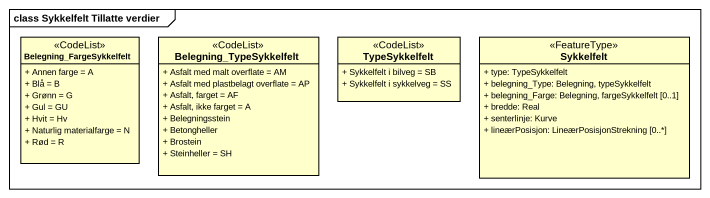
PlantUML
@startuml
mainframe class Sykkelfelt Tillatte verdier
hide circle
hide empty members
skinparam classAttributeIconSize 0
class Belegning_FargeSykkelfelt <<CodeList>> {
  + Annen farge = A
  + Blå = B
  + Grønn = G
  + Gul = GU
  + Hvit = Hv
  + Naturlig materialfarge = N
  + Rød = R
}
class Belegning_TypeSykkelfelt <<CodeList>> {
  + Asfalt med malt overflate = AM
  + Asfalt med plastbelagt overflate = AP
  + Asfalt, farget = AF
  + Asfalt, ikke farget = A
  + Belegningsstein
  + Betongheller
  + Brostein
  + Steinheller = SH
}
class TypeSykkelfelt <<CodeList>> {
  + Sykkelfelt i bilveg = SB
  + Sykkelfelt i sykkelveg = SS
}
class Sykkelfelt <<FeatureType>> {
  + type: TypeSykkelfelt
  + belegning_Type: Belegning, typeSykkelfelt
  + belegning_Farge: Belegning, fargeSykkelfelt [0..1]
  + bredde: Real
  + senterlinje: Kurve
  + lineærPosisjon: LineærPosisjonStrekning [0..*]
}
@enduml
